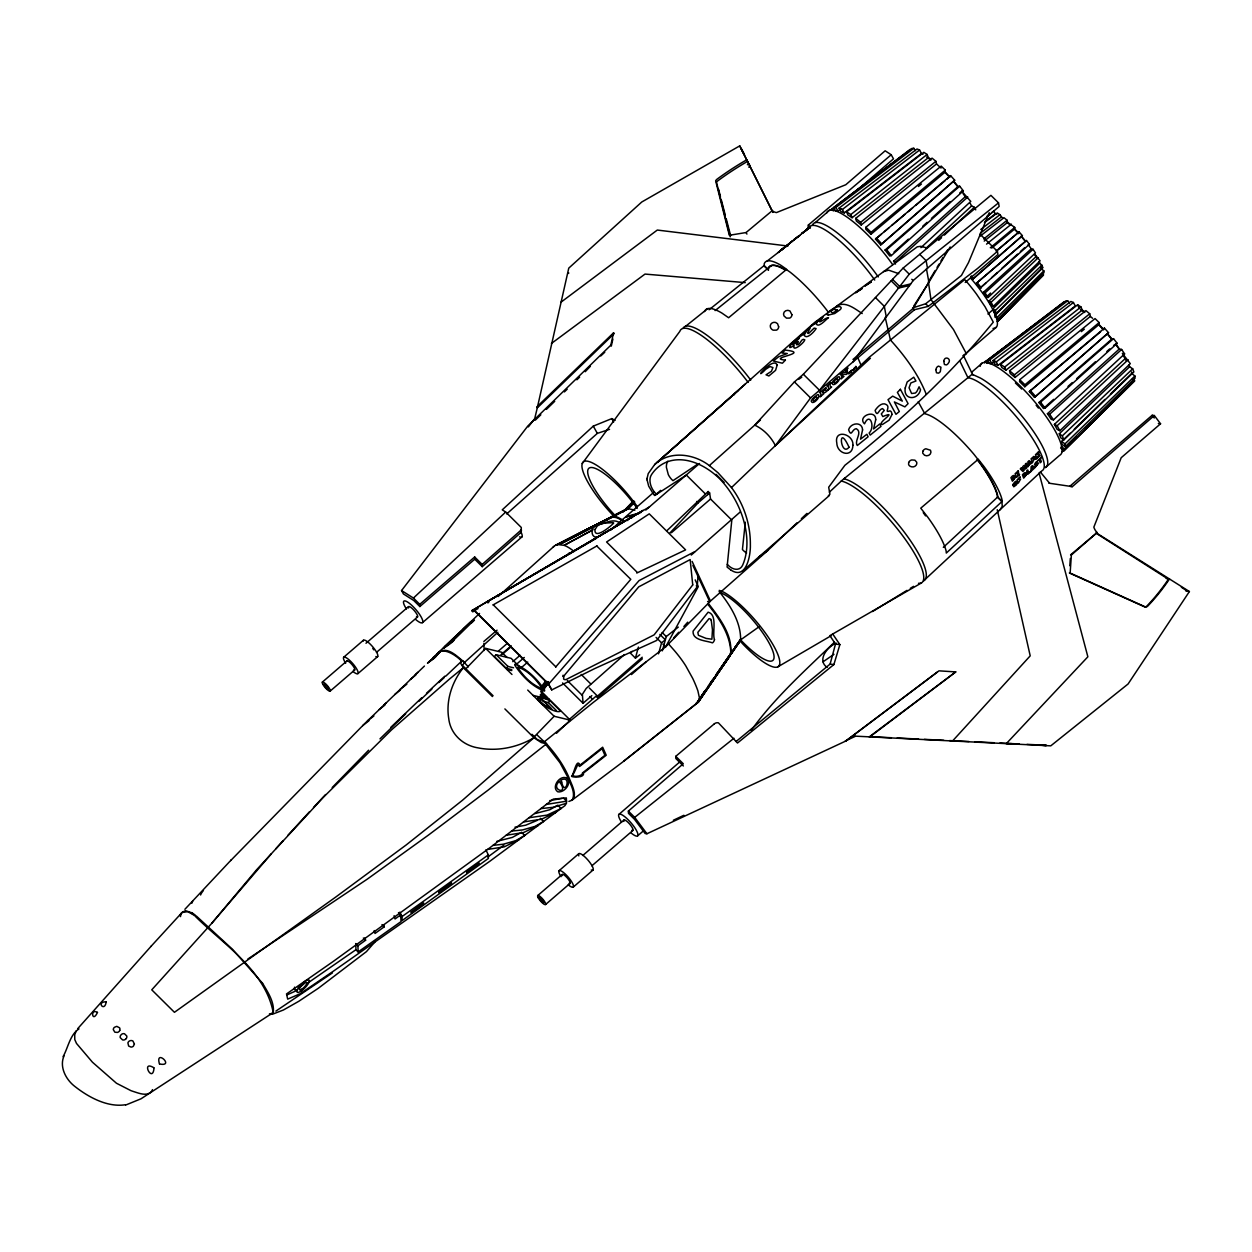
<?xml version="1.0" encoding="UTF-8"?>
<svg xmlns="http://www.w3.org/2000/svg" width="1252" height="1252" viewBox="0 0 1252 1252"><rect width="100%" height="100%" fill="white"/><g stroke="black" fill="none" stroke-linecap="round" stroke-linejoin="round"><path stroke-width="1.5" d="M647.096 478.405L647.112 479.954M768.618 269.916L764.205 265.534L764.221 263.828A62.553 15.666 49.2 0 1 780.778 265.221L786.647 269.321L728.617 317.742L721.841 313.031A65.339 16.37 49.2 0 0 704.563 311.576M991.709 248.099L1014.668 228.975L1014.746 227.41L1007.625 222.371L1007.093 220.258L1003.994 217.691L980.222 236.096M1030.866 471.456L1031.132 466.761L1032.352 465.634L1035.091 467.544L1027.845 474.258L1026.609 470.955L1027.736 469.923L1028.737 472.599L1030.819 471.519M647.096 478.374L648.223 473.616L654.671 464.539L814.645 322.437L917.278 246.816L920.752 246.315L927.278 248.037M1069.834 565.732L1070.319 558.486M400.045 916.542L399.732 913.115M643.074 510.331L471.801 610.679L472.787 611.649L474.43 610.819L548.11 683.858L551.741 689.899L594.919 668.49L656.611 640.476L697.254 586.75L698.037 575.419M180.523 916.589L180.648 914.899M191.885 903.193L192.714 901.017M865.899 227.238L865.758 229.21L870.954 234.28L945.15 172.072L945.291 170.1L941.191 166.093L865.899 227.238L871.11 232.309L870.954 234.28M1019.754 379.716L1019.597 381.688L1024.809 386.758L1098.99 324.534L1099.131 322.562L1095.046 318.571L1019.754 379.716L1024.95 384.787L1024.809 386.758M435.962 656.549C440.454 644.279 456.323 655.406 461.91 661.385L462.661 660.774L468.326 666.831M745.316 522.194L742.436 549.503A13.24 8.827 60.4 0 0 746.63 552.977M707.818 494.603L708.178 491.52L709.618 492.944L710.541 499.016L731.81 520.112L727.083 567.093L730.777 569.942M858.168 189.302L893.49 158.847L891.221 154.763L808.369 225.016L807.9 228.819L806.664 229.82M730.824 654.233C730.98 635.515 719.227 618.316 707.646 604.09M596.5 525.308C590.537 526.81 590.255 538.955 597.924 536.811L616.125 526.2M792.766 344.425L799.308 338.275L798.025 338.463C793.737 340.341 784.002 352.328 794.05 345.427C791.655 352.798 804.097 343.173 804.801 339.761C800.873 337.383 800.67 345.787 796.444 344.691C801.045 338.541 796.35 342.907 792.845 344.582M801.781 377.181L798.933 379.215M152.243 1090.492L152.431 1089.647M419.843 606.547L419.764 604.325L474.664 556.983L474.743 559.206L419.843 606.547L413.755 600.506L403.426 593.949L401.548 590.553L527.843 425.993L610.804 345.176L613.574 332.797L614.075 333.705L537.28 407.902L534.714 418.606L528.344 426.901M612.885 339.01L611.305 346.084L610.804 345.176M537.28 407.902L568.768 268.131L641.775 201.995L739.744 145.874L772.969 212.417M630.632 653.356L635.437 658.129L638.395 647.049M736.192 741.434L830.107 664.092L835.491 644.06L829.888 635.64L921.112 583.15A66.481 16.652 49.2 0 0 899.108 531.067A66.481 16.652 49.2 0 0 841.297 481.034L829.372 492.177M658.536 653.826L661.557 642.824L665.36 639.835L659.867 634.404M662.339 650.837L666.252 636.564L678.287 627.096M740.135 640.132L729.353 655.751L739.807 641.024M730.292 655.172L698.131 702.325L730.198 655.5C734.032 636.595 719.571 617.94 708.256 603.308M729.979 655.281L740.261 640.648L730.855 654.358M608.456 518.891L627.737 509.126L634.404 502.381M623.449 511.442L633.293 501.316L623.12 511.943M714.329 723.844A4.507 4.163 -2.1 0 1 718.398 722.827L737.506 743.015L833.879 664.562L839.873 644.623L832.627 633.841M623.746 511.098L632.98 501.864M734.22 394.771L734.595 393.832M609.114 518.297C613.605 515.511 619.145 518.328 623.246 521.364M555.434 545.356L625.75 509.611M273.28 1012.43C274.532 1001.976 267.756 992.085 262.638 983.368M180.038 915.572L181.149 913.381M180.695 914.789L181.775 912.708M306.897 983.649L355.881 949.752L355.928 944.431M355.881 949.752L358.119 951.958L357.931 945.745L355.693 943.538M625.014 510.08L556.279 544.98M989.252 212.699L968.516 262.544L961.426 275.487L925.651 303.767L912.63 307.929L914.523 309.698L928.28 306.38L977.562 268.476L997.406 251.37L980.128 234.249M436.698 655.469L438.372 652.558L479.547 613.433M63.069 1056.657C68.046 1047.94 70.002 1034.528 79.001 1028.894M729.728 655.547L740.495 639.944M294.517 987.171L294.486 989.659L296.192 989.769M305.097 981.897L304.064 983.54A5.164 1.362 -38.1 0 1 300.026 986.764M574.292 772.343L577.798 764.612L579.598 766.474L602.024 748.696L604.935 755.3L582.43 772.985C583.229 776.381 569.19 778.478 574.011 772.938M610.115 517.624L557.688 544.542A120.787 30.267 49.2 0 0 553.024 547.343M626.141 509.392L610.647 517.248M636.767 573.056L685.611 549.878L649.256 513.852L606.578 541.991L637.174 572.305M76.372 1030.74L75.01 1033.87A58.609 19.829 38.5 0 0 74.854 1034.434A53.758 18.185 38.5 0 0 74.729 1034.981L74.776 1039.551L76.497 1043.432L92.445 1062.212L116.467 1083.246L130.865 1090.617A53.758 18.185 38.5 0 0 131.945 1091.008A58.609 19.829 38.5 0 0 133.056 1091.384C139.003 1093.246 147.063 1096.815 151.852 1091.181M913.616 306.286L928.89 282.279L926.464 268.851M929.344 280.182L935.15 270.557M937.091 267.349L939.016 264.141M940.956 260.917L942.897 257.709M944.822 254.5L947.733 249.68M950.174 246.957L913.146 308.415L852.972 359.465M611.07 517.06L628.034 508.656L634.701 501.895M751.231 730.37C774.847 697.52 805.365 670.289 834.364 642.292M909.359 150.631L910.204 149.348L830.514 210.258L835.147 206.752M1064.043 301.826L984.354 362.736L990.535 358.072M999.957 509.846L1002.273 506.293L1001.882 501.598L997.453 497.216L997.296 495.338A62.569 15.681 49.2 0 0 979.596 462.786L977.186 459.703M1064.763 449.405L1061.633 446.479L1060.647 447.981L1063.777 450.908L1134.609 380.843L1132.512 378.902M1134.609 380.843L1063.777 450.908M1070.57 554.871L1096.736 532.914A13.349 12.457 -87.1 0 0 1098.52 534.291L1189.4 591.539L1128.083 683.983L1050.772 745.848L852.956 736.035M1168.711 578.815L1167.74 580.255A203.419 189.631 -87.1 0 1 1147.035 605.89A3.959 3.693 -87.1 0 1 1144.907 606.985L1069.333 572.978M1169.524 578.925L1168.554 580.365A203.419 189.631 -87.1 0 1 1147.849 605.999A3.959 3.693 -87.1 0 1 1145.721 607.079L1070.147 573.072L1071.383 554.98L1097.096 532.569A13.647 12.723 -87.1 0 1 1093.841 527.139L1121.197 457.716L1160.557 423.771L1154.328 415.523L1152.2 415.257L1069.787 486.308L1072.338 486.637L1154.328 415.523M730.448 655.062L698.334 702.169L623.84 761.075M730.761 654.686L740.495 640.476M697.098 703.092L730.198 655.5M696.628 703.358L699.868 698.679M702.028 695.533L707.411 687.739M710.667 683.029L728.82 656.517M729.572 655.61L740.229 639.991M708.695 686.08L696.848 703.295L622.4 762.249L571.694 800.435M710.854 682.935L729.165 656.361M699.398 698.772L704.813 690.963M708.053 686.268L712.372 680.039M715.628 675.329L728.601 656.58L715.831 675.298M729.149 655.813L732.483 650.977M734.642 647.863L740.229 639.788M696.409 703.421L698.569 700.291M701.809 695.611L706.112 689.367M710.432 683.107L713.671 678.428M582.274 463.475L679.82 331.389A66.481 16.652 49.2 0 1 748.133 382.376M730.792 569.957C746.302 580.537 750.699 555.278 750.371 544.902C750.574 524.432 743.813 503.961 731.497 487.56L775.379 445.602L810.56 397.917L914.523 309.698M852.909 361.985L913.162 280.589L999.159 206.423L998.517 202.871L990.911 195.343L903.13 268.084L803.346 374.254L794.41 381.907L754.721 425.132L709.336 465.587C693.937 453.647 669.663 450.219 654.671 464.539M970.629 276.802L972.741 279.165L1022.399 235.642L1019.065 231.917L996.138 251.073M996.936 250.744L1019.065 231.917M972.741 279.165L1022.399 235.642M542.069 685.752L545.528 681.182M542.194 687.505L546.795 681.401M542.554 687.802L547.155 681.714M542.961 688.052L547.578 681.964M542.257 689.758L548.016 682.137M542.695 689.852L548.454 682.23M543.086 689.852L548.846 682.23M542.273 691.292L548.032 683.67M875.492 239.116L950.597 175.624L954.697 180.21L880.672 244.907L875.492 239.116L881.424 234.14M880.672 244.907L954.697 180.21M946.747 179.333L950.597 175.624M1029.332 391.594L1104.436 328.102L1108.536 332.688L1034.512 397.385L1029.332 391.594L1100.586 331.811M1034.512 397.385L1108.536 332.688M1104.436 328.102L1103.528 329.292L1098.99 324.534M998.517 202.871L909.265 274.157L819.544 390.295L803.346 374.254M567.813 777.273L559.973 762.734L545.778 744.502L546.482 743.845L541.255 742.546L533.962 737.725L462.489 800.247L406.18 844.959L335.724 897.074L174.435 1012.305L151.758 989.831L211.729 923.334L256.566 869.811L323.032 797.649L391.516 729.885L449.609 678.96L463.334 667.723L492.427 696.55M211.729 923.334L271.371 853.739M555.653 667.05L630.789 579.316L596.766 545.997M77.655 1028.721L151.148 946.215M375.209 941.535L366.445 951.614L318.352 988.251L298.852 1001.256L283.406 1010.004L272.623 1014.167M551.741 689.899L548.673 684.03L639.068 580.584L694.829 551.616M783.032 248.475L788.791 244.203L781.514 249.93L785.818 246.503L784.519 247.426M673.56 638.019L678.725 632.26M683.874 626.485L687.739 622.166M275.706 848.903L283.218 840.53M150.944 946.434L181.837 912.708M287.882 835.35L309.588 811.656M313.501 807.462L325.583 794.535M445.243 646.329L443.959 647.707L471.237 621.446L474.461 620.131L471.691 622.729M669.695 533.242L698.115 502.866L709.618 492.944M184.889 909.296L231.338 859.795M332.203 787.524L368.62 750.214M585.216 371.719L590.381 366.288M230.712 860.531L364.88 723.406L424.444 666.048M465.556 669.116L485.651 648.38L501.786 652.276L507.091 657.519M518.985 666.142L511.113 658.333L496.152 654.733L494.352 656.58L506.168 668.286L511.786 669.632M506.168 668.286L507.952 666.44L513.57 667.785M541.756 699.352L538.219 698.616L539.049 700.337A6.636 1.095 41.8 0 0 543.431 704.688L550.536 708.053L541.756 699.352L539.972 701.183L546.232 707.396M543.008 701.261L548.282 702.528L550.066 700.682L560.614 711.136C552.899 715.534 519.455 688.35 550.066 700.682M534.041 736.99L554.135 716.269L570.27 720.15L556.498 733.265M445.055 646.376L454.335 637.471M624.012 510.941L633.528 501.207M692.904 565.419L709.759 601.789L665.673 646.846L593.73 702.059L544.119 741.951L537.515 739.791L531.959 734.282M634.154 501.176L625.374 509.846L556.733 544.808M125.623 1105.078L141.038 1098.786L273.233 1012.539C265.236 970.676 223.983 944.775 195.531 916.542M272.373 1013.4L269.43 1013.932M997.265 321.561L1043.605 274.83L997.813 321.435M997.562 320.872L1017.719 300.496M1020.396 297.788L1033.839 284.204M1041.179 267.537L1041.273 268.742L994.855 314.972L995.043 317.288M1043.839 270.87L997.406 317.116L997.609 319.432L1043.98 272.67L1043.839 270.87L1041.273 268.742M1039.598 263.327L992.852 308.837L994.088 312.124L996.529 313.814L1042.994 267.568L1038.988 261.668M379.982 738.868L405.679 713.843M667.081 530.535L708.178 491.52M1042.055 265.017L995.293 310.527L996.529 313.814M1070.1 433.239L1061.743 441.361L1061.978 444.194L1065.17 446.776L1135.079 378.198L1134.891 375.991L1131.698 373.409L1131.558 371.922M1061.837 451.878L1077.143 436.823M1085.484 428.622L1091.055 423.145M1098.004 416.306L1106.361 408.105M1110.524 404.005L1120.258 394.427M1123.044 391.688L1131.871 383.018M1131.698 373.409L1110.477 394.036M1134.891 375.991L1064.936 443.928L1065.17 446.776M1036.187 256.519L988.892 301.153L991.114 305.238L993.29 306.349L1040.099 260.839L1035.122 254.563M535.277 420.171L540.833 414.788M546.373 409.404L554.699 401.329M564.402 391.907L567.187 389.215M576.89 379.794L579.66 377.102M64.087 1055.749C59.094 1066.782 65.855 1079.693 75.104 1086.642C89.033 1097.55 107.609 1107.441 125.2 1104.78M1074.279 429.186L1104.906 399.435M1129.633 366.758L1059.27 433.818L1060.788 437.856L1063.84 439.89L1133.858 371.938L1132.684 368.792L1129.633 366.758L1128.881 364.723M740.198 511.99L691.26 555.074M536.779 406.978L613.574 332.797M390.843 727.287L421.799 697.708M1132.684 368.792L1062.338 435.852L1063.84 439.89M1038.362 257.646L991.068 302.28L988.892 301.153M1125.438 358.401L1054.387 424.381L1057.126 429.389L1059.849 430.735L1130.29 363.659L1122.371 353.377L1124.609 353.909L1053.48 419.889L1051.242 419.357L1047.439 413.708L1119.398 348.932L1121.636 349.464L1124.609 353.909M362.657 725.659L368.964 720.729M418.731 701.433L431.893 689.054M692.106 561.397L710.479 601.054L767.726 550.551L797.148 522.694M801.358 518.704L806.961 513.398M778.134 252.497L782.594 248.96M778.462 252.388L779.339 251.574M780.106 250.76L782.375 248.898L781.702 249.508M779.652 251.433L780.528 250.619M767.21 261.011L784.018 247.99L780.34 250.525M782.14 249.336L784.065 247.755M786.835 245.345L785.693 246.253L786.647 245.533M791.953 241.558L796.319 238.005M797.43 237.207L798.51 236.19L785.192 247.004L792.422 240.963L787.915 244.578M801.577 233.608L806.006 230.54L802 233.216M803.158 232.622L804.379 231.448L802.329 233.075M806.147 230.243L808.354 228.146M808.542 227.958L810.513 226.972L804.41 231.589L809.089 227.77L805.599 230.384L808.902 227.88L808.182 228.443M463.287 629.036L470.58 622.15L473.225 621.055L452.942 640.867L444.695 647.268M883.505 271.59L888.685 270.182L898.764 273.656M975.746 209.866L974.322 207.269L971.599 205.923L926.057 248.225M974.322 207.269L944.384 235.094M760.449 419.968L754.721 425.132C763.642 429.279 770.997 436.823 775.379 445.587L869.342 357.196L964.697 279.603L967.295 282.514A53.695 13.459 49.2 0 1 976.56 294.173L985.089 306.818L993.274 322.171C949.689 375.522 898.92 422.644 844.897 465.29L828.683 487.231L829.919 494.258L828.354 495.729M986.341 297.053L988.11 297.522L1035.467 252.904L1033.056 249.289L1031.272 248.819L983.243 292.452L986.341 297.053L990.582 293.046M1128.162 359.731L1057.126 425.727L1054.387 424.381M600.803 355.944L604.747 352.25M401.548 590.553L413.426 598.049L505.698 512.037L521.27 527.452A4.507 4.163 -2.1 0 1 519.893 531.13L482.177 564.433L482.255 566.655L519.971 533.368A4.507 4.163 -2.1 0 0 521.348 529.674M426.494 693.248L444.867 676.143M438.842 682.575L444.413 677.395M410.437 679.382L415.883 674.953M415.273 674.703L418.184 672.105M394.803 694.469L399.967 690.322M399.685 689.774L406.853 684.155M920.924 247.646L970.769 201.431L961.739 191.196L959.752 192.949M938.718 240.353L941.551 237.724M1033.056 249.289L985.027 292.921L983.243 292.452M829.372 495.526L742.42 571.225M943.319 547.359L997.719 496.981L997.562 495.088A62.553 15.666 49.2 0 0 979.862 462.551L977.468 459.468M1002.148 501.363L946.309 553.055L946.136 551.021A65.339 16.37 49.2 0 0 927.669 517.029L920.752 508.171L978.282 459.249L984.291 466.933A62.553 15.666 49.2 0 1 1001.976 499.47L1002.148 501.363L997.719 496.981M606.688 520.237L608.55 518.5M615.092 420.39L611.821 418.606L593.292 426.118L502.255 509.846L505.698 512.037M775.379 445.602L870.406 358.26M379.262 709.493L384.959 705.033M384.129 704.798L386.414 702.779M445.837 676.096L461.941 660.868L460.689 663.325L463.334 667.723C451.972 681.886 445.728 700.65 448.764 718.742A36.042 33.444 -4.1 0 0 478.186 747.898C497.185 751.654 517.342 747.554 533.962 737.725L504.885 708.914M965.558 196.454L893.599 261.23L895.509 264.047M967.796 196.987L895.837 261.762L893.599 261.23M1121.636 349.464L1049.677 414.24L1047.439 413.708M980.066 288.163L1029.441 244.312L1026.468 240.509L976.294 283.343L980.066 288.163L985.84 282.936M991.6 277.709L997.359 272.466M1001.678 268.538L1017.532 254.156M1020.411 251.542L1024.746 247.614M493.085 695.752L462.536 665.485L464.195 662.731L497.873 632.26M624.419 654.546L586.155 688.475L582.368 694.359L583.072 703.264L591.836 695.611M498.093 596.547L553.947 546.373M438.638 652.292C447.856 645.766 457.794 657.253 464.586 662.371M894.006 252.075L908.404 239.132M922.787 226.189L927.106 222.308M931.425 218.411L950.127 201.588M891.299 255.643L963.351 190.867L959.689 186.204L958.077 186.517L885.054 250.04L889.687 255.971L891.299 255.643L886.666 249.711L885.054 250.04M1043.526 408.449L1045.138 408.121L1117.191 343.345L1113.529 338.666L1111.917 338.995L1038.894 402.518L1043.526 408.449L1053.605 399.372M1068.003 386.43L1072.307 382.549M1076.626 378.667L1095.343 361.828M1106.846 351.468L1109.726 348.885M795.74 238.537L794.738 239.257L796.82 237.536M806.554 229.883L808.135 228.318M367.462 720.886L373.894 715.972M610.506 530.3L624.779 517.561L638.864 513.586M506.684 513.93L597.329 433.38L609.536 429.342M657.425 462.129L745.363 383.988M1026.468 240.509L976.294 283.343M657.143 462.411L738.555 390.342M182.244 912.223L185.531 910.673L192.104 912.864M959.689 186.204L886.666 249.711M1113.529 338.666L1040.506 402.189L1038.894 402.518M1113.591 345.427L1117.191 343.345M699.524 463.475L645.813 510.033M784.362 247.599C780.012 250.838 786.679 246.331 784.488 247.223M436.745 654.28L432.754 657.91L435.539 656.408M796.084 238.193L800.435 234.969L793.611 239.899L796.522 237.677M498.468 651.04L507.326 643.34M500.878 654.78L511.176 645.813M502.412 654.295L511.239 646.611M512.772 661.666L520.081 655.297M517.029 663.795L524.291 657.472M520.488 668.38L527.749 662.073M568.455 720.166L596.077 696.159L597.627 697.693L642.354 658.818M597.627 697.693L597.501 696.112L642.229 657.222M631.446 674.562L645.875 662.011M815.255 222.574L829.606 210.195M343.627 657.316L363.377 640.288M365.991 643.262L408.496 606.625M322.327 682.137L346.851 660.978M330.199 691.073L354.739 669.93M376.555 652.323L417.573 616.939M357.962 673.592L377.697 656.564M422.566 622.588L521.959 536.889M653.763 492.318L625.546 516.888L641.18 512.397M654.233 494.837L654.796 495.448L660.68 490.377M848.856 373.096L848.903 373.331M671.448 532.71L710.541 499.016M987.953 314.049L992.883 309.792M963.148 355.787L996.389 327.116M971.568 372.282L982.429 362.908M618.864 814.442L678.803 762.765M559.002 870.766L578.737 853.739M869.702 736.958L955.745 671.917L938.969 670.837L845.726 741.059L646.924 833.754L645.156 833.535L634.545 819.356L628.457 813.315L628.379 811.093L683.279 763.751L675.767 756.318L714.313 723.844M582.822 855.46L623.856 820.076M537.703 895.587L562.226 874.444M545.575 904.523L570.098 883.38M591.914 865.774L632.949 830.405M573.322 887.042L593.072 870.015M637.691 835.804L643.528 830.765M790.106 242.747L791.233 241.918M787.398 245.189L788.51 244.343M483.835 641.478L497.044 630.179M837.103 305.864C845.538 300.824 855.226 309.103 862.221 313.548M871.11 232.309L945.291 170.1M884.397 231.651L888.842 227.911M891.815 225.423L905.18 214.202M908.154 211.713L912.598 207.973M915.572 205.484L945.26 180.57M1024.95 384.787L1099.131 322.562M965.214 282.451L997.969 254.532L997.406 251.37M739.744 145.874L746.677 159.833L745.143 160.71A203.419 127.516 -27.2 0 0 717.13 179.114A3.959 2.488 -27.2 0 0 715.659 180.851L729.337 235.282L746.067 232.543L772.281 210.633A13.647 8.561 -27.2 0 0 776.475 212.574L845.773 184.748L885.148 150.803L891.221 154.763M990.301 247.771L1014.746 227.41M782.766 248.898L784.55 247.176M572.43 799.903C575.732 792.485 570.458 784.503 567.907 777.461M1011.413 224.155L986.545 244.124M841.203 481.034L972.381 374.082L963.351 355.333M861.219 225L860.609 222.355L935.886 161.305L932.067 158.143L855.742 218.333L856.352 220.978L861.219 225L936.496 163.949L935.886 161.305M918.436 186.47L921.441 184.028M1015.059 377.478L1014.449 374.833L1089.725 313.782L1085.907 310.621L1009.582 370.811L1010.192 373.456L1015.059 377.478L1090.336 316.427L1089.725 313.782M1081.305 331.623L1084.31 329.166M436.76 654.264L438.372 653.215L435.571 656.408M709.101 309.745L764.205 265.534M685.72 326.209L707.677 308.649M800.795 234.421L804.222 231.604M715.127 310.59L771.342 265.627M444.491 647.44C438.184 651.869 456.98 639.975 453.521 639.756M983.696 238.975L1007.093 220.258M984.228 241.088L1007.625 222.371M628.379 811.093L634.701 817.368L733.954 738.257M630.272 652.855L632.166 651.353M635.437 658.129L639.725 654.765M927.106 154.465L923.819 152.321L846.587 211.823L850.797 214.561L927.106 154.465L928.405 157.611L930.424 158.941M846.587 211.823L847.886 214.968L852.096 217.723L928.405 157.611M1080.946 306.943L1077.659 304.799L1000.442 364.301L1004.652 367.039L1080.946 306.943L1082.244 310.089L1084.263 311.404M1000.442 364.301L1001.725 367.446L1005.935 370.185L1082.244 310.089M836.32 643.168C827.791 646.188 816.492 660.133 827.118 667.347M980.77 229.492L999.957 214.687L1002.696 218.302M980.316 233.216L1001.037 217.222M919.578 150.021L917.012 148.988L839.075 208.129L842.377 209.46L919.578 150.021L921.441 153.495L923.084 154.153M839.075 208.129L840.937 211.588L844.239 212.918L921.441 153.495M992.914 360.607L996.216 361.922L1073.418 302.499L1075.28 305.973L998.079 365.396L994.777 364.066L992.914 360.607L1070.851 301.466L1073.418 302.499M560.912 302.248L657.3 230.055L787.931 246.018M841.219 208.677L838.104 211.04L835.82 211.165L833.519 207.613L835.804 207.472L913.835 148.299L915.368 150.678M995.058 361.155L991.944 363.518L989.659 363.643L987.358 360.091L989.643 359.95L1067.674 300.777L1069.208 303.14M937.513 671.933L845.726 741.059M906.072 153.12L908.263 151.461M838.23 204.42L855.194 191.587M858.277 189.255L881.408 171.774M884.491 169.443L901.456 156.61M1059.912 305.582L1063.198 303.109M993.618 355.724L1016.749 338.243M1019.832 335.912L1036.781 323.079M1039.88 320.747L1058.378 306.756M869.232 736.896L955.745 671.917M833.519 207.613L912.051 148.393L913.835 148.299M986.842 216.314L989.972 213.951M985.277 221.447L995.387 213.873L996.717 214.405M984.432 222.621L997.281 212.95L999.957 214.687M987.358 360.091L1065.89 300.871L1067.674 300.777M551.412 343.471L645.015 274.078L745.253 282.623M991.537 212.777L993.822 211.072L995.387 213.873M503.867 845.21L487.904 856.963M398.48 912.598L400.718 914.821L395.037 918.984L394.098 915.697M488.327 854.913L488.39 858.434L402.017 920.627L402.095 916.511L488.327 854.913L485.901 849.826M758.634 557.14L767.726 550.551M357.931 945.745L365.584 940.236L364.927 937.795M383.675 924.79L384.223 926.824L375.005 933.46L374.191 930.58M844.427 478.405L845.288 477.81M182.119 912.489L187.565 911.691L192.213 914.023M759.588 626.376L740.621 639.882L740.088 640.914L742.921 644.091A50.252 12.583 49.2 0 0 778.165 655.265A50.252 12.583 49.2 0 0 723.515 592.071L719.243 590.365M358.119 951.958L401 921.613L400.718 914.821M519.705 833.362L512.334 837.416L496.856 841.344M555.825 812.438L541.537 819.215L523.492 821.954M538.235 825.459L523.508 832.564L506.137 835.256M519.408 839.419L504.196 846.868L487.544 849.435M822.955 661.854L833.973 654.311M697.849 464.007L672.981 480.658A13.24 8.827 60.4 0 1 668.302 474.586L666.377 467.278A14.257 9.5 60.4 0 1 667.864 461.127M275.894 1011.1L332.453 972.867M247.786 959.079L367.227 879.17L428.294 835.194L488.061 790.153L546.482 743.845L537.233 735.127M872.55 611.524L907.011 590.349M910.298 588.346L913.584 586.327M747.366 164.716L748.884 163.793L750.214 166.203L748.696 167.111M472.787 611.649L478.061 608.519M649.475 506.888L486.183 602.259L641.587 511.442M596.86 525.12C603.308 524.134 613.386 517.796 619.709 522.851M777.852 666.846L831.438 635.547M471.801 610.679L596.406 538.313M746.677 159.833L747.538 161.398L746.02 162.275A203.419 127.516 -27.2 0 0 718.006 180.679A3.959 2.488 -27.2 0 0 716.535 182.416L730.198 236.847M488.75 602.353L487.81 602.885M493.006 604.966L597.032 545.856M654.796 495.448L686.378 475.071L704.986 493.523M592.337 530.081L564.136 545.34L557.688 544.542M592.9 529.846L564.136 545.34A36.793 9.218 49.2 0 1 574.152 551.459M594.497 526.216L559.926 544.338L611.868 517.373M612.76 516.904L628.034 508.656L634.905 510.127M296.787 990.504L286.755 995.027L287.694 999.127L300.183 993.744L333.861 970.848L489.673 861.376L564.949 805.631L566.499 803.064L566.358 797.931L553.321 799.073L490.142 847.557L332.829 961.739L286.489 993.963L286.786 994.87M557.203 544.667L609.693 517.812M566.389 803.299L552.961 807.337L540.801 808.604M537.045 820.451L525.73 825.178L514.979 827.196M673.326 820.263L683.889 815.287M845.256 741.012L855.288 736.332M561.96 798.385L549.722 800.638M270.213 1014.464L271.527 1013.995M434.381 657.503L428.826 661.901L434.397 657.503M629.443 518.438L632.636 517.326M910.689 283.922L899.734 286.505L892.535 279.368M909.515 285.487L898.498 288.085L891.174 280.808M961.739 191.196L963.351 190.867M1029.441 244.312L1028.158 244.547L1031.272 248.819M534.792 813.628L549.8 809.731L557.813 805.224L561.131 808.51L547.077 815.115L528.845 817.791M828.417 315.05C822.298 315.316 838.871 303.047 841.125 307.616A5.493 1.831 -30.9 0 1 840.264 309.573L834.724 313.516L828.448 315.05M493.038 845.35L503.288 844.224L515.652 840.702L524.713 835.491L521.395 832.204M843.911 478.843L843.989 478.827A66.356 16.62 49.2 0 1 901.722 528.782A66.356 16.62 49.2 0 1 923.679 580.756L1041.867 470.862A60.472 15.149 49.2 0 0 1021.851 423.489A60.472 15.149 49.2 0 0 969.267 377.979L967.952 377.697L959.877 361.077M918.498 583.307L921.112 583.15M511.552 831.093L522.538 829.935L535.027 826.383L543.54 821.531L540.238 818.245M546.201 804.457L566.64 801.17L563.322 797.884M957.342 740.949L952.522 741.027L1030.208 655.86L997.234 509.689M1011.538 743.594L1006.279 743.657L1087.863 656.799L1039.05 472.927M872.002 736.802L891.393 737.741M897.214 738.023L918.545 739.056M924.367 739.353L943.758 740.292M949.579 740.574L968.954 741.513M974.76 741.794L994.119 742.733M999.925 743.031L1019.269 743.97M1027.016 744.345L1046.375 745.284M1186.254 590.459L1181.356 587.204M568.909 801.421C579.707 798.338 571.663 784.988 569.065 777.774C563.369 764.205 554.433 752.374 544.542 741.607M707.583 601.523L709.759 601.789M1158.35 423.505L1160.557 423.771M1096.283 532.46L1097.096 532.569M1166.207 578.502L1167.459 578.659L1097.613 534.181A13.365 12.457 -82.8 0 1 1096.408 533.289M1185.988 591.101L1189.4 591.539M835.491 644.06L839.873 644.623M830.107 664.092L833.879 664.562M1048.91 483.178L1072.338 486.637M612.979 516.528L617.502 517.139L623.183 520.175M506.841 669.397L511.755 670.571M542.069 696.425L547.014 697.614L541.553 692.199M533.07 695.376L549.19 699.258M972.475 374.411L980.128 377.901A60.299 15.102 49.2 0 1 1029.989 426.494A60.299 15.102 49.2 0 1 1045.342 467.638L1059.708 455.258A60.299 15.102 49.2 0 0 1029.645 395.961A60.299 15.102 49.2 0 0 980.191 366.335M192.166 912.896L195.281 915.134M1059.27 433.818L1062.338 435.852M566.89 778.196C572.274 783.329 564.198 793.032 557.844 791.827C550.911 787.398 559.816 774.487 566.749 778.102M992.852 308.837L995.293 310.527M786.381 269.54L790.168 272.185A62.569 15.681 49.2 0 1 828.229 312.045M192.292 914.07L194.623 915.791M540.739 694.171L542.664 695.439A5.728 0.939 41.8 0 0 543.697 695.376L542.883 694.046A6.26 1.033 41.8 0 0 541.067 692.043M541.255 695.017L545.121 697.02L541.693 692.199M709.336 465.587L717.991 472.74L731.497 487.56M1061.743 441.361L1064.936 443.928M196.173 915.869L232.481 949.282L262.576 983.274M936.496 163.949L941.05 168.065M1090.336 316.427L1092.589 318.29M855.742 218.333L860.609 222.355M1009.582 370.811L1014.449 374.833M994.855 314.972L997.406 317.116M911.785 279.29L913.162 280.589M696.628 501.473L698.115 502.866M1014.668 228.975L1018.361 232.841M945.15 172.072L949.689 176.814M919.719 254.344L926.12 260.698L927.497 268.225M903.13 268.084L909.265 274.157M925.651 303.767L928.28 306.38M875.445 297.553L884.35 306.396L886.259 316.912M763.908 265.753L768.337 270.135M794.41 381.907L810.56 397.917M716.003 474.336L724.141 482.396M696.268 585.779L697.254 586.75M626.814 519.596L627.8 520.566M662.136 632.495L666.252 636.564M656.064 637.393L661.557 642.824M662.918 644.123L665.673 646.846L698.272 586.656L695.204 579.895M568.596 553.243L569.582 554.213M474.664 556.983L482.177 564.433M474.743 559.206L482.255 566.655M683.357 765.974L675.845 758.524L675.767 756.318M581.178 674.437L590.741 683.905M589.301 687.974L597.501 696.112M589.833 696.55L592.556 699.242M493.272 604.841L555.904 666.925M567.328 680.54L582.352 695.439M562.571 682.95L583.072 703.264M473.71 609.724L548.673 684.03M540.911 691.057L570.27 720.15M548.282 702.528L556.185 710.369M540.128 695.001L542.883 697.74M541.287 698.569L551.819 709.008M496.152 654.733L507.952 666.44M485.651 648.38L511.974 674.484M527.718 690.071L554.135 716.269M413.426 598.049L419.764 604.325M381.985 924.618L384.223 926.824M363.346 938.03L365.584 940.236M772.281 210.633L772.844 211.901A13.349 8.373 -27.2 0 1 771.999 210.665L747.538 161.398M1021.71 236.565L1025.185 240.744M1107.629 333.861L1111.917 338.995M953.789 181.399L958.077 186.517M971.317 275.878L973.43 278.241M1030.224 390.421L1035.404 396.211M876.384 237.943L881.564 243.733M668.412 643.794L672.825 648.802A36.793 9.218 49.2 0 1 685.799 665.923L692.685 678.349A120.787 30.267 49.2 0 1 697.912 690.947L699.414 697.833L698.334 702.169L696.848 703.295A28.217 7.074 49.2 0 1 695.627 703.467M719.102 591.492L720.025 592.54A44.681 11.19 49.2 0 1 771.733 648.348A44.681 11.19 49.2 0 1 740.621 639.882C740.887 622.4 730.636 606.062 720.025 592.54M652.902 493.241L654.233 494.837M1040.287 471.926L1049.552 483.209M159.458 1063.903C154.857 1048.174 175.39 1067.158 159.536 1063.981M153.839 1067.737C140.302 1059.536 152.775 1084.216 154.012 1067.956M1115.579 343.674L1119.398 348.932M977.577 283.108L981.349 287.944M1040.506 402.189L1045.138 408.121M978 459.468L974.134 454.523A62.569 15.681 49.2 0 0 924.837 413.755L918.232 401.767M1152.2 415.257L1154.25 417.996M634.701 817.368L646.924 833.754M985.434 361.092L987.139 363.377M831.594 208.615L833.3 210.899M652.887 493.225L648.677 486.12L647.112 479.97M106.154 1001.866C104.808 1012.696 95.637 1001.537 106.123 1001.835M985.027 292.921L988.11 297.522M1049.677 414.24L1053.48 419.889M989.643 359.95L991.944 363.518M835.804 207.472L838.104 211.04M972.381 374.082L972.945 375.005M808.369 225.016L810.169 228.271M746.067 232.543L746.928 234.093M611.821 418.606L613.699 421.971M593.292 426.118L597.329 433.38M970.284 203.513L971.599 205.923M991.068 302.28L993.29 306.349M1057.126 425.727L1059.849 430.735M996.216 361.922L998.079 365.396M842.377 209.46L844.239 212.918M399.842 912.145L402.095 916.511M561.663 781.984L560.833 780.184C572.571 773.939 564.824 797.9 561.694 782.046M560.38 782.954L559.566 781.185C549.425 789.621 568.94 795.896 560.395 783.001M857.87 357.775L860.985 365.068M1077.659 304.799L1078.958 307.945M1004.652 367.039L1005.935 370.185M850.797 214.561L852.096 217.723M926.23 394.208C918.139 373.972 905.039 356.053 890.454 340.012L885.211 317.445M966.372 353.721L953.492 329.542L930.956 299.572L928.374 281.794M718.507 189.115L720.448 196.564M721.418 200.289L725.299 215.188M726.27 218.912L730.636 235.658M853.003 370.076L852.064 370.592M483.898 643.278L484.164 650.477M727.255 564.292A13.772 9.233 60.6 0 0 742.639 565.168A68.985 46.246 60.6 0 0 719.384 478.483A68.985 46.246 60.6 0 0 651.431 474.758A13.772 9.233 60.6 0 0 656.705 494.368M970.488 277.96A52.021 13.036 49.2 0 1 992.304 308.524L996.013 316.819A52.021 13.036 49.2 0 1 993.039 328.415M561.053 876.666A10.845 2.723 49.2 0 1 561.804 871.314A10.845 2.723 49.2 0 1 572.774 883.771A10.845 2.723 49.2 0 1 568.22 884.804M623.903 821.437A6.886 1.722 49.2 0 1 629.521 823.894A6.886 1.722 49.2 0 1 631.775 830.373M621.571 822.188A14.241 3.568 49.2 0 1 622.557 815.146A14.241 3.568 49.2 0 1 636.971 831.516A14.241 3.568 49.2 0 1 630.977 832.862M578.815 855.898A10.845 2.723 49.2 0 1 587.673 859.764A10.845 2.723 49.2 0 1 591.226 869.983M562.273 875.617A5.963 1.487 49.2 0 1 567.125 877.746A5.963 1.487 49.2 0 1 569.081 883.364M808.667 228.255A60.472 15.149 49.2 0 1 874.741 280.057M812.376 225.297A60.299 15.102 49.2 0 1 878.262 276.942M613.856 516.184A50.252 12.583 49.2 0 1 584.199 461.378A50.252 12.583 49.2 0 1 637.174 506.497M615.874 516.309A44.681 11.19 49.2 0 1 589.833 467.732A44.681 11.19 49.2 0 1 637.174 508.422M768.65 268.21A62.553 15.666 49.2 0 1 785.192 269.603M768.368 268.444A62.569 15.681 49.2 0 1 784.926 269.837M683.279 327.821A66.356 16.62 49.2 0 1 750.746 380.076M406.446 608.973A14.241 3.568 49.2 0 1 407.432 601.946A14.241 3.568 49.2 0 1 421.846 618.3A14.241 3.568 49.2 0 1 415.852 619.646M568.471 273.452A4.46 1.737 80.3 0 1 568.831 273.014M345.693 663.216A10.845 2.723 49.2 0 1 346.444 657.863A10.845 2.723 49.2 0 1 357.415 670.321A10.845 2.723 49.2 0 1 352.845 671.354M408.543 607.987A6.886 1.722 49.2 0 1 414.146 610.444A6.886 1.722 49.2 0 1 416.415 616.923M363.158 641.118A10.845 2.723 49.2 0 1 373.221 647.394A10.845 2.723 49.2 0 1 375.866 656.533M346.741 661.432A5.963 1.487 49.2 0 1 352.266 664.89A5.963 1.487 49.2 0 1 353.721 669.898M520.832 531.787A14.241 3.568 49.2 0 1 519.533 536.842M372.799 648.458A6.886 1.722 49.2 0 1 373.785 649.851M826.743 212.918A60.299 15.102 49.2 0 1 892.613 264.563M1015.403 383.018A55.964 14.022 49.2 0 1 1021.632 389.028M1036.14 405.241A55.964 14.022 49.2 0 1 1038.393 408.089M926.543 157.001A47.482 11.894 49.2 0 1 930.94 160.037M944.978 172.4A47.482 11.894 49.2 0 1 949.767 177.424M953.32 181.399A47.482 11.894 49.2 0 1 957.858 186.814M963.117 193.684A47.482 11.894 49.2 0 1 965.37 196.861M1080.382 309.463A47.482 11.894 49.2 0 1 1084.78 312.499M1098.818 324.878A47.482 11.894 49.2 0 1 1103.607 329.886M1107.159 333.877A47.482 11.894 49.2 0 1 1111.698 339.292M1116.956 346.162A47.482 11.894 49.2 0 1 1119.21 349.324M1123.216 355.49A47.482 11.894 49.2 0 1 1126.19 360.701M1006.968 222.246A38.624 9.672 49.2 0 1 1009.628 224.577M1013.729 228.474A38.624 9.672 49.2 0 1 1018.752 233.686M1021.006 236.205A38.624 9.672 49.2 0 1 1025.31 241.354M1034.387 254.172A38.624 9.672 49.2 0 1 1036.437 257.709M923.24 512.647A65.339 16.37 49.2 0 1 925.572 515.902M299.04 987.28A5.164 1.362 -38.1 0 1 298.195 987.593M200.602 894.977A8.545 2.473 -45.3 0 1 203.434 890.485M562.727 676.456A3.866 2.113 -63.5 0 1 563.103 675.188M714.501 639.678L714.407 640.038A2.754 1.142 -63 0 1 713.515 641.822A2.52 1.049 -63 0 1 712.388 642.855C706.519 640.57 692.231 640.601 693.092 631.149L708.131 612.181C718.053 614.826 711.84 633.011 714.501 639.678M97.468 1012.398C92.288 1023.839 89.909 1007.907 97.453 1012.383M594.966 529.424C593.855 541.193 613.652 523.868 613.652 522.992A3.224 1.815 -22 0 0 612.932 522.647C607.439 523.195 598.393 522.147 595.858 528.25L594.966 529.424M711.261 620.46L712.466 629.819L711.903 639.209L706.112 638.41L698.381 635.265L697.849 632.354L709.07 618.613L710.62 619.098A3.224 2.864 89.3 0 1 711.105 619.959L711.261 620.46M837.087 309.886C830.248 317.132 827.854 307.46 837.087 309.886M849.028 447.214C840.546 457.747 837.291 421.595 849.028 447.214M854.6 367.916L853.316 369.95L854.6 367.916M852.925 445.243C852.502 458.373 837.056 453.913 836.806 443.098C833.848 428.638 853.692 433.771 852.925 445.243M849.889 372C850.452 374.567 845.569 374.27 849.889 372M862.581 429.89L860.515 439.186L866.869 434.272L868.121 436.776L857.307 445.493C853.817 440.798 863.004 432.425 856.274 428.669C851.751 429.217 851.516 437.762 848.606 429.78C850.703 422.597 862.237 421.314 862.581 429.89M875.711 419.749L873.567 428.966L879.796 423.927L881.001 426.384L870.187 435.101L869.154 432.989C875.351 427.198 869.952 411.376 864.506 423.849C856.806 416.415 875.993 408.543 875.711 419.749M1029.097 464.821L1027.955 466.793L1027.892 461.769L1029.113 460.642L1032.164 462.864L1029.097 464.821M777.148 365.146L775.567 370.342L768.869 375.976L766.052 374.802L771.404 371.312L772.938 367.572L770.043 366.539L765.942 369.121A5.024 1.127 -39.6 0 0 764.08 370.968C752.608 381.735 773.72 355.724 777.148 365.146M1029.16 462.473L1029.113 463.991L1030.02 463.146L1029.16 462.473M1032.086 467.152L1032.039 468.671L1032.947 467.825L1032.086 467.152M826.101 388.198L825.068 390.311L827.478 390.561L825.35 392.408L822.627 392.596L823.847 393.707L820.185 396.868L821.015 395.319L820.498 392.486L819.403 392.596L825.678 387.823A2.692 1.017 -46.9 0 1 826.101 388.198M905.227 387.979C903.162 400.296 917.951 400.577 920.533 389.81L919.078 386.79L917.121 390.984A5.258 3.38 -59.3 0 1 915.322 393.05L911.597 393.504L909.046 387.776L910.861 382.94L915.948 380.999L913.741 377.196L907.168 381.954L905.227 387.979M855.82 292.655L861.877 288.68L855.82 292.655M865.226 285.816L871.282 281.841L865.226 285.816M571.601 776.365C573.385 777.523 584.778 777.836 583.479 773.063L606.218 755.222L602.666 747.209L580.036 765.144C576.562 757.335 574.058 773.908 571.601 776.365M1038.503 463.303L1035.216 467.168C1041.226 460.486 1030.944 469.077 1035.905 462.254A5.916 3.161 -52.7 0 1 1037.11 461.315C1036.938 463.381 1034.215 463.803 1038.503 463.303M1015.638 477.168L1012.414 481.222L1010.927 477.669C1013.76 473.772 1014.574 476.01 1015.638 477.168M1026.89 474.101L1023.667 478.154L1022.43 474.852C1025.325 471.206 1025.67 472.833 1026.89 474.101M411.266 911.91L411.188 913.052L423.505 904.069L423.583 902.927L411.266 911.91M439.045 891.815L438.982 892.786L451.377 883.896L451.44 882.691L439.045 891.815M466.699 871.955L466.636 872.832L478.953 863.99L478.968 862.863L466.699 871.955M935.839 369.59L936.465 372.752L938.358 373.159A3.271 2.113 -59.3 0 0 940.33 371.531L940.956 367.227L938.546 366.132A3.161 2.191 -61.6 0 0 936.559 367.744L935.839 369.59M943.789 361.312L944.446 364.504L946.34 364.911A3.271 2.113 -59.3 0 0 948.312 363.283C952.193 358.792 944.368 355.145 943.789 361.312M1035.247 457.246L1034.7 458.623L1036.719 458.639L1033.667 459.844L1032.603 462.457L1031.053 458.827L1033.792 456.432L1035.247 457.246M1013.807 484.133C1015.482 488.734 1016.749 479.25 1013.807 484.133M439.718 652.214L434.303 658.223L427.48 663.169L439.718 652.167M1014.449 478.092L1013.291 479.579L1014.449 478.092M1025.701 475.024L1024.543 476.527L1025.701 475.024M851.376 371.453L850.484 372.642L851.595 370.123L850.28 371.672L851.376 371.453M824.192 389.873L822.501 391.907L824.192 389.873M892.034 414.412L889.077 420.218L882.331 424.553C875.837 423.505 899.703 409.654 882.801 416.572L881.314 413.927L884.288 410.39L882.535 408.59C878.481 409.154 877.558 418.152 875.085 410.437C877.308 407.041 882.159 401.689 886.51 404.678C890.626 407.182 883.787 413.379 889.906 410.875A4.679 3.38 -53.2 0 1 891.455 412.174L892.034 414.412M813.252 399.67L813.456 400.875A2.786 1.049 -46.9 0 0 814.285 400.859L816.429 399.012A2.66 1.002 -46.9 0 0 817.04 397.776L816.351 396.493L814.16 398.042A2.614 0.986 -46.9 0 0 813.252 399.67M833.988 381.797L834.208 382.987A2.786 1.049 -46.9 0 0 835.021 382.987L837.181 381.124A2.66 1.002 -46.9 0 0 837.791 379.888L837.087 378.605L834.896 380.154A2.614 0.986 -46.9 0 0 833.988 381.797M1012.68 484.759L1013.776 486.793L1016.389 484.853A2.645 1.409 -52.7 0 0 1017.172 482.928L1016.342 481.363A2.567 1.377 -52.7 0 0 1015.184 481.629L1012.68 484.759M515.026 664.327L514.869 665.313C521.974 676.017 532.366 686.785 544.51 691.12L544.651 690.134C537.562 679.429 527.155 668.662 515.026 664.327M518.14 667.159L518.015 667.926C523.618 676.377 531.818 684.86 541.396 688.287L541.506 687.52C535.903 679.069 527.702 670.587 518.14 667.159M134.402 1044.043L133.369 1046.187A3.302 3.224 -2.5 0 1 130.975 1047.063L128.643 1046.046L127.907 1042.9A3.38 3.255 -11.9 0 1 129.535 1040.944L130.349 1040.647A3.38 3.255 -11.9 0 1 132.915 1041.007L134.402 1044.043M778.666 326.788L778.478 327.852A4.022 3.866 46.9 0 1 776.428 330.152L773.235 330.184A4.554 4.366 46.9 0 1 770.747 327.93L770.371 326.975A4.194 3.866 4.7 0 1 775.692 322.484L777.539 323.689L778.666 326.788M791.906 314.737L791.733 315.801A4.022 3.866 46.9 0 1 789.683 318.102L786.475 318.133L784.002 315.942A4.194 3.866 4.7 0 1 789.934 310.934L791.906 314.737M804.16 335.145C806.601 340.137 814.316 331.608 816.132 328.572L814.16 328.087L808.761 333.329A5.211 1.549 -39 0 1 807.603 332.891L810.388 327.601L799.292 337.117L806.241 331.53L804.16 335.145M816.147 323.877C818.667 328.321 825.616 319.698 828.511 317.679C825.052 317.429 814.301 327.664 823.018 316.959L811.406 325.974L818.401 320.418L816.147 323.877M908.67 462.536L908.592 464.335A4.554 3.615 -17.6 0 0 910.423 466.37L911.425 466.777A4.194 3.803 -1.3 0 0 916.746 462.285L914.899 460.157L911.753 459.938A4.022 3.193 -17.6 0 0 909.14 461.675L908.67 462.536M922.802 451.346L922.708 453.161L924.555 455.243A4.194 3.803 -1.3 0 0 930.486 450.235L925.87 448.764A4.022 3.193 -17.6 0 0 923.256 450.485L922.802 451.346M811.359 401.016C811.859 405.883 820.655 397.776 818.62 394.74A4.851 1.831 -46.9 0 0 817.102 394.912L812.517 398.872A4.851 1.831 -46.9 0 0 811.359 401.016M832.095 383.128C832.611 387.995 841.391 379.888 839.372 376.852A4.851 1.831 -46.9 0 0 837.838 377.04L833.253 380.984A4.851 1.831 -46.9 0 0 832.095 383.128M1013.666 477.106L1012.774 478.186L1013.666 477.106M1024.918 474.054L1024.026 475.134L1024.918 474.054M1034.105 458.295C1032.603 461.378 1032.65 456.604 1034.105 458.295M1037.658 744.971L1046.171 745.535L1037.658 744.971M119.707 1030.443L119.456 1030.975A3.318 3.083 -21.5 0 1 117.422 1032.43L114.855 1032.196L113.306 1029.629A3.302 2.989 -25.4 0 1 114.37 1027.344L116.765 1026.358L119.582 1027.829A3.318 3.083 -21.5 0 1 119.816 1030.208L119.707 1030.443M692.732 584.919L654.123 634.858L566.358 679.398A6.761 3.678 -63.5 0 1 563.697 679.085A3.866 2.113 -63.5 0 1 565.121 674.437L638.739 586.859L690.165 559.581L692.732 584.919M126.17 1038.612L125.075 1039.583A3.349 3.161 -18.3 0 1 122.555 1039.896L120.255 1037.658A3.365 3.193 -16.3 0 1 120.693 1035.232L121.945 1034.058A3.365 3.193 -16.3 0 1 124.496 1033.761L126.765 1035.999A3.349 3.161 -18.3 0 1 126.342 1038.409L126.17 1038.612M900.391 389.278L897.402 392.392L902.316 401.11L892.692 396.148L888.012 399.67L895.978 414.302L899.327 411.548L894.366 401.923L904.883 406.869L908.076 403.645L900.391 389.278M785.411 360.138L782.39 363.221L773.36 360.999L778.713 356.726L787.289 353.534L782.03 353.017L785.207 350.09C812.407 353.111 765.567 358.072 785.411 360.138M1018.095 470.955L1015.106 473.757L1016.593 477.325L1019.597 474.539L1017.469 475.666L1018.909 473.209L1016.671 473.585L1018.565 471.816L1018.095 470.955M1021.413 467.857L1020.255 468.937L1022.9 471.472L1024.12 470.329L1024.058 467.653L1025.529 469.03L1026.75 467.904L1026.327 463.24L1025.216 464.289L1025.701 467.403L1023.87 465.556L1022.759 466.589L1023.134 469.782L1021.413 467.857M1038.456 451.894L1035.467 454.695L1037.047 458.342L1040.052 455.556L1037.924 456.683L1039.348 454.226L1037.032 454.523L1038.925 452.755L1038.456 451.894M1020.067 477.043L1017.093 479.813L1018.314 483.115L1020.615 479.078L1018.424 479.406L1020.067 477.043M1041.445 457.199L1037.705 460.673L1039.254 460.079L1040.255 462.755L1041.367 461.722L1040.365 459.046L1041.445 457.199M830.874 382.689L826.915 386.117L828.104 385.913L828.621 388.746L827.697 390.389L831.657 386.978L830.452 387.181L829.935 384.348L830.874 382.689M843.128 372.126L840.186 374.677L841.25 374.583L841.767 377.415L840.953 378.949L844.02 376.304L843.019 376.336L842.58 373.925L846.18 374.489L847.729 373.143L847.088 369.559L847.933 367.978L844.803 370.702L845.836 370.639L846.196 372.58L843.128 372.126M855.883 366.429C853.707 368.135 857.354 368.839 855.883 366.429M741.419 149.019L744.424 154.7L741.419 149.019M539.722 898.764A3.302 0.829 49.2 0 0 543.603 902.614A3.302 0.829 49.2 0 0 541.584 898.795A3.302 0.829 49.2 0 0 539.722 898.764M538.172 897.715A5.963 1.487 49.2 0 0 545.183 904.68A5.963 1.487 49.2 0 0 541.553 897.778A5.963 1.487 49.2 0 0 538.172 897.715M324.346 685.313A3.302 0.829 49.2 0 0 328.227 689.148A3.302 0.829 49.2 0 0 326.224 685.345A3.302 0.829 49.2 0 0 324.346 685.313M322.797 684.265A5.963 1.487 49.2 0 0 329.824 691.214A5.963 1.487 49.2 0 0 326.177 684.328A5.963 1.487 49.2 0 0 322.797 684.265M301.607 990.739A8.545 2.473 -45.3 0 0 309.134 980.128A8.545 2.473 -45.3 0 0 298.602 987.703A8.545 2.473 -45.3 0 0 301.607 990.739M302.217 988.923A5.133 1.487 -45.3 0 0 306.724 982.554A5.133 1.487 -45.3 0 0 300.402 987.108A5.133 1.487 -45.3 0 0 302.217 988.923"/></g></svg>
